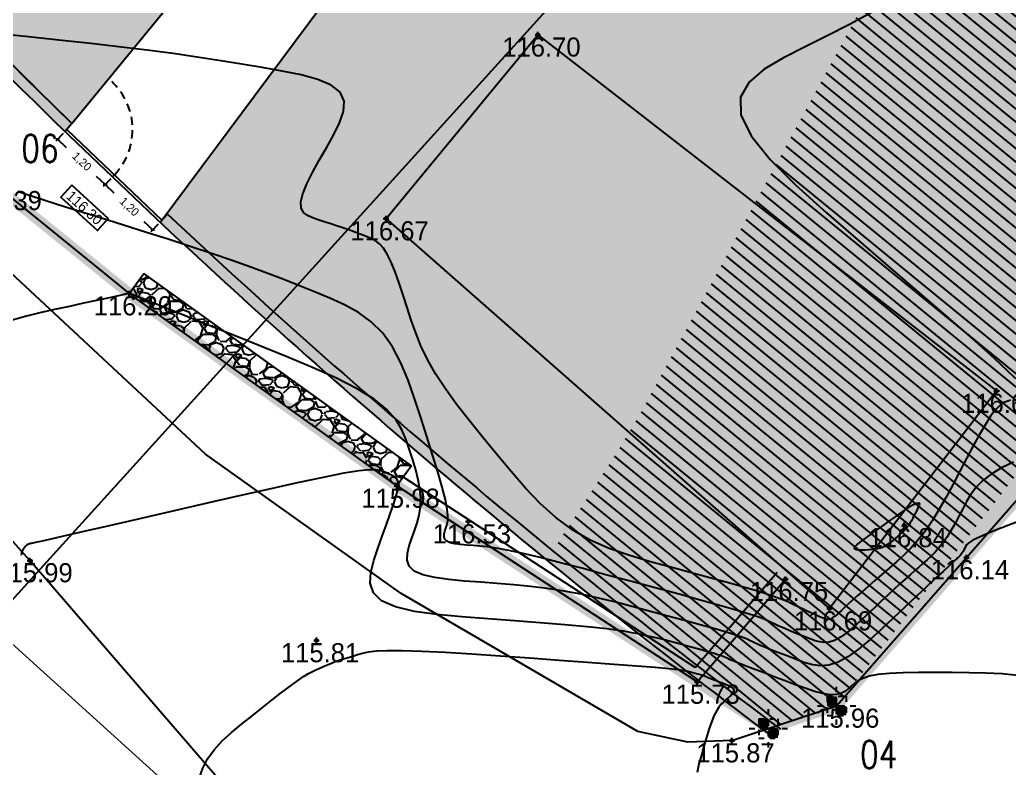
# Model space of a CAD drawing. Extents: x -196763 to -87592, y -65703 to -55832.
# Drawn here: x -87813.47 to -87795.39, y -65624.08 to -65610.39 of the extents above; entities that cross this region are included whole.
import ezdxf
from ezdxf.enums import TextEntityAlignment as Align

# ---------------------------------------------------------------- set-up
doc = ezdxf.new("R2010")
doc.units = 0
doc.header["$MEASUREMENT"] = 0
doc.header["$PDMODE"] = 34
doc.header["$PDSIZE"] = 0.05
doc.linetypes.add('ACAD_ISO04W100', pattern=[30, 24, -3, 0, -3])
doc.linetypes.add('DASHED', pattern=[70, 50, -20])
for name, color, linetype in [('0_coordinates', 1, 'Continuous'), ('0_PROP.aux', 6, 'Continuous'), ('0_PROP.aux.cotas', 30, 'Continuous'), ('0_PROP.corte', 10, 'Continuous'), ('0_PROP.trama', 251, 'Continuous'), ('0_PROP.vista4', 140, 'Continuous'), ('0_PROPfinal', 4, 'Continuous'), ('0_tramas piso0', 7, 'Continuous'), ('CV', 8, 'Continuous'), ('CVD', 6, 'Continuous'), ('LEVTP_BERMA', 6, 'Continuous'), ('LEVTP_EDIF', 3, 'Continuous'), ('LEVTP_MURO', 1, 'Continuous'), ('POINTS', 2, 'Continuous'), ('Z', 1, 'Continuous')]:
    doc.layers.add(name, color=color, linetype=linetype)
doc.layers.add('0_folha', color=7, linetype='Continuous', lineweight=9)
doc.layers.add('0_Limites_Terreno', color=30, linetype='DASHED', lineweight=35)
doc.styles.add('coordinates', font='romans', dxfattribs={"width": 0.8})
doc.styles.add('creativespace', font='GOTHIC.TTF')
doc.dimstyles.new('creativespace', dxfattribs={"dimtxt": 0.15, "dimasz": 0.05, "dimexe": 0.05, "dimexo": 0.05, "dimgap": 0.2, "dimtad": 0, "dimtoh": 1, "dimzin": 1, "dimtxsty": 'creativespace', "dimblk": 'OBLIQUE', "dimcen": 0, "dimclrd": 251, "dimclre": 256, "dimclrt": 30, "dimazin": 3, "dimtfac": 1, "dimtmove": 0, "dimatfit": 3, "dimldrblk": 'OBLIQUE', "dimfxl": 1, "dimlwd": -1, "dimlwe": -1, "dimarcsym": 0})

# ---------------------------------------------------------------- blocks, each defined once
blk = doc.blocks.new('_Oblique')
at = {"color": 0, "linetype": 'ByBlock', "lineweight": -2}
blk.add_line((-0.5, -0.5), (0.5, 0.5), dxfattribs=at)
blk = doc.blocks.new('*D86')
at = {"layer": '0_PROP.aux.cotas', "transparency": 16777216}
for p, q in [((-87812.6778923293, -65612.4644968251), (-87812.81436636759, -65612.607556801)), ((-87811.80931303212, -65613.29309003243), (-87811.9457870704, -65613.43615000832))]:
    blk.add_line(p, q, dxfattribs=at)
at = {"layer": '0_PROP.aux.cotas', "color": 251, "transparency": 16777216}
for p, q in [((-87812.77985359258, -65612.57137851519), (-87812.62363993867, -65612.72040068616)), ((-87811.9112742954, -65613.39997172252), (-87812.0674879493, -65613.25094955156))]:
    blk.add_line(p, q, dxfattribs=at)
at = {"layer": 'DEFPOINTS', "color": 0, "transparency": 16777216}
for p in [(-87812.6433795543, -65612.42831853931), (-87811.77480025713, -65613.25691174663), (-87811.9112742954, -65613.39997172252)]:
    blk.add_point(p, dxfattribs=at)
at = {"layer": '0_PROP.aux.cotas', "color": 251, "transparency": 16777216, "xscale": 0.05, "yscale": 0.05, "zscale": 0.05}
for p, rotation in [((-87812.77985359258, -65612.57137851519), 136.3496626950726), ((-87811.9112742954, -65613.39997172252), 316.3496626950726)]:
    blk.add_blockref('_Oblique', p, dxfattribs=dict(at, rotation=rotation))
at = {"layer": '0_PROP.aux.cotas', "color": 30, "transparency": 16777216, "insert": (-87812.34556394399, -65612.98567511886), "char_height": 0.15, "attachment_point": 5, "rotation": 316.34966269507265, "style": 'creativespace'}
blk.add_mtext('1,20', dxfattribs=at)
blk = doc.blocks.new('*D87')
at = {"layer": '0_PROP.aux.cotas', "transparency": 16777216}
for p, q in [((-87811.8093130321, -65613.29309003243), (-87811.94578707042, -65613.43615000835)), ((-87810.94103417335, -65614.12139663233), (-87811.07750821166, -65614.26445660825))]:
    blk.add_line(p, q, dxfattribs=at)
at = {"layer": '0_PROP.aux.cotas', "color": 251, "transparency": 16777216}
for p, q in [((-87811.91127429542, -65613.39997172255), (-87811.75521086073, -65613.54885058981)), ((-87811.04299543666, -65614.22827832245), (-87811.19905887135, -65614.0793994552))]:
    blk.add_line(p, q, dxfattribs=at)
at = {"layer": 'DEFPOINTS', "color": 0, "transparency": 16777216}
for p in [(-87811.77480025713, -65613.25691174663), (-87810.90652139837, -65614.08521834655), (-87811.04299543668, -65614.22827832247)]:
    blk.add_point(p, dxfattribs=at)
at = {"layer": '0_PROP.aux.cotas', "color": 251, "transparency": 16777216, "xscale": 0.05, "yscale": 0.05, "zscale": 0.05}
for p, rotation in [((-87811.91127429542, -65613.39997172255), 136.3496626966588), ((-87811.04299543666, -65614.22827832245), 316.3496626966588)]:
    blk.add_blockref('_Oblique', p, dxfattribs=dict(at, rotation=rotation))
at = {"layer": '0_PROP.aux.cotas', "color": 30, "transparency": 16777216, "insert": (-87811.47713486603, -65613.81412502252), "char_height": 0.15, "attachment_point": 5, "rotation": 316.3496626966588, "style": 'creativespace'}
blk.add_mtext('1,20', dxfattribs=at)
blk = doc.blocks.new('mk_02')
at = {"linetype": 'ACAD_ISO04W100', "ltscale": 0.001}
for points in [[(-0.25, 0.25), (0, 0.25), (0, 0), (-0.25, 0)], [(0.25, -0.25), (0, -0.25), (0, 0), (0.25, 0)]]:
    blk.add_hatch(color=9, dxfattribs=at).paths.add_polyline_path(points)
for p, q in [((0, -0.5), (0, 0.5)), ((-0.5, 0), (0.5, 0)), ((-0.25, 0.25), (0.25, 0.25)), ((-0.25, 0.25), (-0.25, -0.25)), ((0.25, 0.25), (0.25, -0.25)), ((-0.25, -0.25), (0.25, -0.25))]:
    blk.add_line(p, q, dxfattribs=at)

msp = doc.modelspace()

# ---------------------------------------------------------------- hatches: boundary and pattern name
at = {"layer": '0_PROP.trama'}
h = msp.add_hatch(dxfattribs=at)
h.set_pattern_fill('ANSI31', color=5, scale=1.5, angle=-42.14304215208207)
h.set_pattern_definition([(320.7139156958359, (-87632.68341267237, -65913.38772524208), (0.118723670199725, 0.1451238785807041), [])])
h.paths.add_polyline_path([(-87769.14541830216, -65585.0748832637), (-87775.46196216629, -65581.39547320941), (-87786.65323195851, -65594.55881939428), (-87786.95052029232, -65594.91913544339), (-87792.52552029233, -65601.97613544337), (-87794.35437048243, -65604.18877226202), (-87796.07937048242, -65606.625772262), (-87796.8308583682, -65607.84973203791), (-87802.14920448106, -65617.62716506742), (-87802.66891252605, -65618.47237226421), (-87803.7292147566, -65620.09577885158), (-87802.3213693038, -65621.23440735872), (-87799.6487732236, -65623.30285082945), (-87798.54000190506, -65622.934998276)])
h = msp.add_hatch(color=256, dxfattribs=at)
h.dxf.hatch_style = 1
edge = h.paths.add_edge_path()
edge.add_line((-87812.6433795543, -65612.42831853931), (-87812.51844189655, -65612.28171976692))
edge.add_arc((-87704.14765399089, -65501.4081540243), 155.0392700311026, 223.8976485634946, 225.6540299730254, ccw=False)
edge.add_line((-87815.86578429029, -65608.90808246234), (-87816.01011405612, -65609.04653432651))
edge.add_arc((-87722.83421558904, -65519.65205784616), 129.1244379671906, 223.8134518173412, 225.9310006975266)
edge = h.paths.add_edge_path()
edge.add_line((-87810.77080004157, -65613.94294737486), (-87810.90652139836, -65614.08521834655))
edge.add_arc((-87718.16673759412, -65515.24201291452), 135.5383589989754, 226.8247030543718, 233.0253626053064)
edge.add_line((-87799.6878340959, -65623.52385619991), (-87799.56751517074, -65623.36409589119))
edge.add_arc((-87717.45314874478, -65514.3448555183), 136.4842992619217, 226.8646259028792, 233.0125803918554, ccw=False)
h.paths.add_polyline_path([(-87820.69944182342, -65603.50202374249), (-87820.69069029778, -65603.50394451628), (-87824.7609922158, -65598.8912566276), (-87824.9109552192, -65599.02358613157), (-87820.20042311444, -65604.36181774843), (-87820.10508706793, -65604.17557893261)])
edge = h.paths.add_edge_path()
edge.add_line((-87819.024645367, -65603.0026795664), (-87818.8114989262, -65602.75357224893))
edge.add_line((-87818.8114989262, -65602.75357224893), (-87818.99399999989, -65602.78000000003))
edge.add_line((-87818.99399999989, -65602.78000000003), (-87819.3774974493, -65602.75423376515))
edge.add_line((-87819.3774974493, -65602.75423376517), (-87819.38079857561, -65602.76068251021))
edge.add_arc((-87820.17594142118, -65604.31399279949), 1.744999999905353, 48.717779373311885, 62.89199661738752, ccw=False)
at = {"layer": '0_tramas piso0', "transparency": 33554536}
h = msp.add_hatch(color=55, dxfattribs=at)
h.dxf.hatch_style = 1
h.paths.add_polyline_path([(-87781.7809999997, -65601.28999999983), (-87775.5119999997, -65593.67299999984), (-87769.82599999971, -65586.05499999985), (-87769.14541639673, -65585.07488498761), (-87800.25799999974, -65566.9319999999), (-87824.76427293461, -65598.89553566973), (-87820.06336234172, -65604.22286366516), (-87804.16696016902, -65587.33033000435), (-87795.44570266905, -65577.69216171658), (-87782.47044034101, -65589.43392842048), (-87789.85012772687, -65597.58905025314), (-87789.18288350634, -65598.19302472676), (-87790.52446474844, -65599.6755417099), (-87796.28570937291, -65594.46199083174), (-87810.77110312911, -65613.94266354441, 0.02651848822541035), (-87799.64873484462, -65623.30284045258), (-87798.53999999969, -65622.93499999985), (-87796.16799999971, -65620.21999999986), (-87792.15799999969, -65615.61899999986), (-87787.5719999997, -65608.83699999984)])
h.paths.add_polyline_path([(-87797.21333572443, -65593.6235198), (-87801.47850383651, -65589.76386234871), (-87817.73821874248, -65606.85784306857), (-87816.63203835012, -65608.1114269553, 0.002029062586950126), (-87815.86963336663, -65608.91180361237, 0.00801598864144035), (-87812.5210253551, -65612.27920385658)], flags=17)
at = {"layer": 'LEVTP_EDIF', "linetype": 'Continuous'}
h = msp.add_hatch(dxfattribs=at)
h.set_pattern_fill('GRAVEL', color=5, scale=0.5999999999999999, angle=1.858080044910986e-10)
h.set_pattern_definition([(228.0127875041858, (70.15198382313247, 54.19177823541395), (-4.799999999982525, -5.400000000015568), [0.08072159999999999, -7.991452828244219]), (184.9697407281858, (70.0979838231433, 54.13177823539445), (7.199999999998039, 0.6000000000233698), [0.1385208, -13.713554856738]), (132.5104470781858, (69.95998382315156, 54.11977823540656), (6.000000000021473, -6.599999999980461), [0.09767279999999998, -9.669619557659818]), (267.2736890061857, (69.72598382312572, 53.96977823541238), (0.5999999999611001, 12.00000000000195), [0.1261427999999999, -12.48813482497739]), (292.8336541781858, (69.71998382314632, 53.84377823539398), (-3.000000000023341, 7.199999999990288), [0.1236929999999999, -12.24562387685297]), (357.2736890061857, (69.767983823127, 53.72977823540714), (-12.00000000000196, 0.599999999961101), [0.1261427999999998, -12.48813482497739]), (37.6942404668858, (69.89398382313084, 53.72377823541319), (-7.799999999980542, -6.000000000025278), [0.1668174, -16.5149091293496]), (72.25532837508581, (70.02598382312863, 53.82577823539759), (4.199999999957209, 13.20000000001362), [0.1574927999999998, -15.59179289808803]), (121.4295656151858, (70.0739838231384, 53.97577823542088), (-4.800000000025307, 7.799999999984426), [0.12657, -12.5304438658374]), (175.2363583091858, (70.00798382314679, 54.0837782354065), (6.600000000001936, -0.5999999999786203), [0.1444992, -7.08045754727538]), (222.3974377981858, (69.863983823132, 54.09577823540894), (-7.199999999978575, -6.600000000023332), [0.1868688, -18.50002500287694]), (138.8140748341858, (70.31998382315214, 53.96377823541843), (-4.200000000011694, 3.59999999998638), [0.06378059999999994, -6.314306887640816]), (171.4692343901858, (70.27198382314236, 54.00577823539788), (7.800000000003889, -1.199999999974702), [0.1213422, -12.0129068496942]), (225.0000000001858, (70.15198382314702, 54.02377823542338), (1.945665850655587e-12, -0.5999999999999598), [0.08485259999999997, -0.7636755374238599]), (203.1985905141858, (70.10998382314574, 54.09577823540894), (2.999999999996102, 1.200000000009714), [0.04569479999999997, -4.523769063518336]), (291.8014094861858, (70.06798382312991, 54.07777823540528), (-0.6000000000056478, 1.799999999998116), [0.06462179999999998, -3.1664770842807]), (30.96375653228579, (70.0919838231348, 54.0177782354076), (1.79999999999614, 1.200000000005825), [0.1049574, -3.393613736907179]), (161.5650511771858, (70.18198382314586, 54.07177823541133), (1.200000000001952, -0.5999999999960945), [0.07589459999999995, -1.821471996101039]), (16.38954033418579, (69.71998382313177, 54.077778235398), (5.999999999994142, 1.800000000019484), [0.10632, -10.52570708800164]), (70.34617594208581, (69.82198382314527, 54.10777823538956), (-2.39999999997933, -6.60000000000982), [0.08919659999999996, -8.830444648391396]), (293.1985905141857, (70.18198382314586, 54.19177823540667), (-1.200000000009711, 2.999999999996104), [0.09138899999999997, -4.478074863518338]), (343.6104596661858, (70.21798382315319, 54.10777823540411), (-6.000000000005816, 1.799999999980568), [0.10632, -10.52570708800139]), (339.4439547801857, (69.71998382313177, 53.70577823540225), (-3.000000000003913, 1.199999999990286), [0.1025279999999999, -5.023874247190493]), (294.7751405691858, (69.81598382313678, 53.66977823539492), (-3.000000000021406, 6.599999999990271), [0.08590679999999994, -8.504785837965592]), (66.80140948658581, (70.18798382312525, 53.59177823539358), (1.19999999999026, 3.000000000003873), [0.09138899999999994, -4.478074863518336]), (17.35402463648581, (70.22398382314714, 53.67577823541069), (-7.799999999992203, -2.400000000025272), [0.1005786, -9.957254168544]), (69.44395478058581, (69.89398382314539, 53.59177823540813), (-1.199999999990276, -3.000000000003864), [0.05126399999999997, -5.075138247190496]), (101.3099324741858, (70.15198382314702, 53.5917782354154), (-0.6000000000077612, 2.399999999998061), [0.03059399999999999, -3.028817708155679]), (165.9637565321858, (70.14598382313852, 53.62177823541424), (1.800000000001921, -0.5999999999941634), [0.123693, -2.35017037537062]), (186.0090059571858, (70.02598382312863, 53.65177823539852), (5.999999999998082, 0.6000000000194472), [0.11463, -11.34835390472568]), (303.6900675261858, (70.0919838231348, 53.96377823541116), (-0.6000000000038836, 1.199999999998046), [0.0865331999999999, -2.076797565278397]), (353.1572265871857, (70.13998382313002, 53.89177823540376), (10.2000000000039, -1.199999999966955), [0.1510763999999999, -14.95653757441698]), (60.9453959010858, (70.28998382313875, 53.87377823541465), (-2.399999999986365, -4.200000000007768), [0.06177359999999999, -6.1156044845922]), (90, (70.31998382313759, 53.92777823539654), (-0.6000000000019455, 0.5999999999980542), [0.03599999999999998, -0.5639999999999997]), (120.2564371641858, (70.01398382312618, 53.66977823540947), (2.400000000013625, -4.199999999992222), [0.08335439999999995, -8.252111993669875]), (48.0127875043858, (69.97198382313945, 53.74177823538776), (4.799999999982488, 5.400000000015551), [0.1614432, -7.910731228244217]), (1.858048239364172e-10, (70.07998382313235, 53.86177823539765), (0.5999999999980543, 0.6000000000019458), [0.1559999999999999, -0.4439999999999999]), (325.3048464691859, (70.23598382314958, 53.86177823540493), (6.000000000013702, -4.199999999980436), [0.09486839999999995, -9.391964580505192]), (254.0546040991858, (70.31398382314364, 53.80777823540848), (-0.5999999999922396, -2.400000000001948), [0.08736119999999999, -4.280704733568299]), (207.6459753641858, (70.28998382313875, 53.72377823541319), (-11.39999999998051, -6.000000000036997), [0.142239, -14.08168450935564]), (175.4260787401858, (70.16398382314947, 53.6577782354143), (-7.800000000001917, 0.5999999999747057), [0.1504794, -14.89744404478134])])
h.paths.add_polyline_path([(-87811.20720843138, -65615.02670478853), (-87811.46999999983, -65615.39200000002), (-87806.57699999984, -65618.91199999998), (-87806.31420843137, -65618.54670478849)])

# ---------------------------------------------------------------- linework, layer by layer
at = {"layer": '0_folha'}
msp.add_line((-87766.48383271882, -65664.44762647664), (-87843.7766114021, -65594.50269956491), dxfattribs=at)
at = {"layer": '0_Limites_Terreno', "ltscale": 0.02, "const_width": 0.2, "flags": 128}
msp.add_lwpolyline([(-87781.7809999999, -65601.29000000004), (-87775.5119999999, -65593.67300000004), (-87769.8259999999, -65586.05500000004), (-87769.14541639692, -65585.07488498781), (-87800.25799999994, -65566.9320000001), (-87824.8849999999, -65599.05300000004), (-87825.77499999989, -65600.16800000005), (-87821.2819999999, -65605.13100000004), (-87819.3099999999, -65607.76400000004), (-87816.3229999999, -65611.17700000004), (-87813.8489999999, -65613.46800000004), (-87811.4699999999, -65615.39200000005), (-87806.5769999999, -65618.91200000004), (-87801.0909999999, -65622.49700000005), (-87799.78743427807, -65623.34885619997), (-87798.53999999989, -65622.93500000004), (-87796.1679999999, -65620.22000000004), (-87792.1579999999, -65615.61900000005), (-87787.5719999999, -65608.83700000004)], close=True, dxfattribs=at)
at = {"layer": '0_PROP.aux', "linetype": 'DASHED', "ltscale": 0.003}
msp.add_arc((-87812.60994986366, -65612.39327560517), 1.200415219255521, 316.349662705738, 50.63836614153852, dxfattribs=at)
at = {"layer": '0_PROP.aux.cotas'}
msp.add_lwpolyline([(-87812.52293719689, -65613.41251008515), (-87812.72030530318, -65613.63061209812), (-87812.05235931589, -65614.2417269077), (-87811.85499120959, -65614.0236248947)], close=True, dxfattribs=at)
at = {"layer": '0_PROP.corte', "linetype": 'Continuous'}
for points in [[(-87812.82899481233, -65612.25124830232), (-87810.72060570192, -65614.26257519086)], [(-87812.5184418961, -65612.28171976638), (-87812.6433795543, -65612.4283185393)], [(-87812.60994986366, -65612.39327560517), (-87810.87309170746, -65614.05017541209)], [(-87811.74137056622, -65613.22186881216), (-87811.77480025712, -65613.2569117466)], [(-87810.77080004157, -65613.94294737486), (-87810.90652139836, -65614.08521834653)]]:
    msp.add_lwpolyline(points, dxfattribs=at)
for centre, radius, start, end in [((-87717.63715003777, -65514.57638510625), 136.1939498133252, 223.3742244969445, 225.8401109706687), ((-87717.63715000093, -65514.57638507024), 136.3886587147308, 223.3742244973074, 225.7376006886203), ((-87709.18071360659, -65506.16693625262), 148.1183086874013, 223.9211266378817, 225.7596195425816), ((-87717.02998137688, -65513.84164037816), 137.1408500278946, 226.8791828750208, 232.9978499387523), ((-87717.63715000093, -65514.57638507024), 136.3886587147308, 226.9617247027702, 233.0158101269753)]:
    msp.add_arc(centre, radius, start, end, dxfattribs=at)
at = {"layer": '0_PROP.vista4', "linetype": 'Continuous'}
for points in [[(-87812.51844189655, -65612.28171976692), (-87797.21333572463, -65593.6235198002)], [(-87810.87309170746, -65614.05017541209), (-87796.2861464056, -65594.46257768659)]]:
    msp.add_lwpolyline(points, dxfattribs=at)
at = {"layer": '0_PROPfinal', "linetype": 'Continuous'}
msp.add_lwpolyline([(-87776.9732309174, -65575.37256117299), (-87791.96023813645, -65591.93398289832), (-87789.40425461778, -65594.24698138854), (-87814.27368643797, -65621.72899580434)], dxfattribs=at)
at = {"layer": 'CV', "linetype": 'Continuous'}
for points in [[(-87797.87699999985, -65610.23999999996, 0), (-87798.30399999986, -65610.47099999996, 0), (-87798.71399999986, -65610.68099999998, 0), (-87799.11699999985, -65610.87999999998, 0), (-87799.11699999985, -65610.87999999998, 0), (-87799.51199999984, -65611.07899999997, 0), (-87799.86599999983, -65611.28999999998, 0), (-87800.14099999986, -65611.52699999997, 0), (-87800.29699999985, -65611.80099999998, 0), (-87800.29199999984, -65612.12599999996, 0), (-87800.29199999984, -65612.12599999996, 0), (-87800.10199999984, -65612.50899999999, 0), (-87799.75299999985, -65612.94299999997, 0), (-87799.28299999985, -65613.41399999999, 0), (-87798.73399999984, -65613.90999999997, 0), (-87798.14499999984, -65614.419, 0), (-87798.14499999984, -65614.419, 0), (-87797.55399999984, -65614.92699999997, 0), (-87796.98599999983, -65615.41599999997, 0), (-87796.46599999984, -65615.86599999995, 0), (-87796.01699999982, -65616.25799999997, 0), (-87795.66299999983, -65616.57399999996, 0), (-87795.66299999983, -65616.57399999996, 0), (-87795.42099999983, -65616.79899999997, 0), (-87795.27299999983, -65616.94799999997, 0)], [(-87795.36299999984, -65617.34599999996, 0), (-87795.41299999983, -65617.36399999997, 0), (-87795.41299999983, -65617.36399999997, 0), (-87795.46399999983, -65617.38299999997, 0), (-87795.51799999984, -65617.41199999995, 0), (-87795.57799999983, -65617.45699999997, 0), (-87795.64699999982, -65617.52999999997, 0), (-87795.72699999984, -65617.63699999996, 0), (-87795.72699999984, -65617.63699999996, 0), (-87795.82199999981, -65617.78599999996, 0), (-87795.92799999984, -65617.96999999997, 0), (-87796.04299999983, -65618.17999999996, 0), (-87796.16399999983, -65618.40799999997, 0), (-87796.28799999983, -65618.64499999996, 0), (-87796.28799999983, -65618.64499999996, 0), (-87796.41299999983, -65618.88299999997, 0), (-87796.53799999983, -65619.11599999995, 0), (-87796.66299999983, -65619.33899999998, 0), (-87796.7899999998, -65619.54699999999, 0), (-87796.91799999983, -65619.73499999996, 0), (-87796.91799999983, -65619.73499999996, 0), (-87797.04799999984, -65619.90099999995, 0), (-87797.17999999982, -65620.04699999999, 0), (-87797.31199999982, -65620.17899999997, 0), (-87797.44499999983, -65620.29999999999, 0), (-87797.57899999982, -65620.41699999996, 0), (-87797.57899999982, -65620.41699999996, 0), (-87797.71199999982, -65620.53199999998, 0), (-87797.84099999983, -65620.64499999996, 0), (-87797.96299999981, -65620.75099999996, 0), (-87798.07399999982, -65620.84799999997, 0), (-87798.16899999983, -65620.93199999997, 0), (-87798.16899999983, -65620.93199999997, 0), (-87798.24799999982, -65621.00199999998, 0), (-87798.3119999998, -65621.05999999997, 0), (-87798.36399999983, -65621.10799999998, 0), (-87798.40899999981, -65621.14999999997, 0), (-87798.45099999981, -65621.18899999995, 0), (-87798.45099999981, -65621.18899999995, 0), (-87798.4909999998, -65621.22699999998, 0), (-87798.53099999981, -65621.26299999995, 0), (-87798.56999999982, -65621.29599999997, 0), (-87798.60699999981, -65621.32199999999, 0), (-87798.64099999983, -65621.34099999999, 0), (-87798.64099999983, -65621.34099999999, 0), (-87798.67299999982, -65621.35099999997, 0), (-87798.7019999998, -65621.35299999997, 0), (-87798.72899999982, -65621.34999999998, 0), (-87798.75499999983, -65621.34199999998, 0), (-87798.77999999982, -65621.33299999998, 0), (-87798.77999999982, -65621.33299999998, 0), (-87798.80599999981, -65621.32299999997, 0), (-87798.83399999981, -65621.31299999997, 0), (-87798.86599999982, -65621.29899999997, 0), (-87798.90499999982, -65621.28299999997, 0), (-87798.95299999982, -65621.26099999997, 0), (-87798.95299999982, -65621.26099999997, 0), (-87799.01099999982, -65621.23399999997, 0), (-87799.07799999983, -65621.20199999999, 0), (-87799.1519999998, -65621.16699999999, 0), (-87799.2299999998, -65621.12999999998, 0), (-87799.31099999983, -65621.09099999999, 0), (-87799.31099999983, -65621.09099999999, 0), (-87799.39399999983, -65621.05199999997, 0), (-87799.48799999984, -65621.00999999998, 0), (-87799.60699999981, -65620.96299999999, 0), (-87799.7599999998, -65620.90899999999, 0), (-87799.9609999998, -65620.84499999997, 0), (-87799.9609999998, -65620.84499999997, 0), (-87800.2169999998, -65620.76999999999, 0), (-87800.51899999983, -65620.68399999998, 0), (-87800.85799999983, -65620.59199999998, 0), (-87801.21899999981, -65620.49399999998, 0), (-87801.59299999982, -65620.394, 0), (-87801.59299999982, -65620.394, 0), (-87801.96799999985, -65620.29199999999, 0), (-87802.33699999982, -65620.182, 0), (-87802.69799999983, -65620.055, 0), (-87803.04399999983, -65619.90199999997, 0), (-87803.36999999982, -65619.717, 0), (-87803.36999999982, -65619.717, 0), (-87803.67399999982, -65619.492, 0), (-87803.95899999983, -65619.234, 0), (-87804.22999999982, -65618.951, 0), (-87804.4909999998, -65618.65099999998, 0), (-87804.74699999983, -65618.343, 0), (-87804.74699999983, -65618.343, 0), (-87805.00099999981, -65618.03399999999, 0), (-87805.24799999983, -65617.728, 0), (-87805.48099999983, -65617.42799999999, 0), (-87805.69099999982, -65617.139, 0), (-87805.87199999983, -65616.86200000002, 0), (-87805.87199999983, -65616.86200000002, 0), (-87806.01999999984, -65616.6, 0), (-87806.13799999983, -65616.351, 0), (-87806.23399999984, -65616.111, 0), (-87806.31599999982, -65615.87899999999, 0), (-87806.39099999983, -65615.649, 0), (-87806.39099999983, -65615.649, 0), (-87806.46399999985, -65615.421, 0), (-87806.53699999984, -65615.201, 0), (-87806.60999999984, -65614.99799999999, 0), (-87806.68299999984, -65614.818, 0), (-87806.75499999983, -65614.671, 0), (-87806.75499999983, -65614.671, 0), (-87806.82599999984, -65614.56100000002, 0), (-87806.89799999984, -65614.48300000001, 0), (-87806.96799999985, -65614.429, 0), (-87807.03899999984, -65614.391, 0), (-87807.10899999985, -65614.362, 0), (-87807.10899999985, -65614.362, 0), (-87807.17999999983, -65614.33300000001, 0), (-87807.25199999983, -65614.305, 0), (-87807.32699999983, -65614.27600000001, 0), (-87807.40699999983, -65614.24600000001, 0), (-87807.49199999984, -65614.21599999999, 0), (-87807.49199999984, -65614.21599999999, 0), (-87807.58499999985, -65614.18400000001, 0), (-87807.68299999984, -65614.152, 0), (-87807.78599999985, -65614.119, 0), (-87807.89199999983, -65614.08500000002, 0), (-87807.99899999984, -65614.051, 0), (-87807.99899999984, -65614.051, 0), (-87808.10499999984, -65614.016, 0), (-87808.20099999984, -65613.973, 0), (-87808.27799999985, -65613.91500000001, 0), (-87808.32599999984, -65613.83200000002, 0), (-87808.33599999984, -65613.718, 0), (-87808.33599999984, -65613.718, 0), (-87808.29999999984, -65613.56700000001, 0), (-87808.22499999986, -65613.38500000001, 0), (-87808.12199999983, -65613.17800000001, 0), (-87807.99899999987, -65612.956, 0), (-87807.86699999984, -65612.726, 0), (-87807.86699999984, -65612.726, 0), (-87807.73599999983, -65612.49600000001, 0), (-87807.62499999985, -65612.27300000002, 0), (-87807.55499999985, -65612.063, 0), (-87807.54499999984, -65611.87400000001, 0), (-87807.61599999985, -65611.71100000001, 0), (-87807.61599999985, -65611.71100000001, 0), (-87807.77999999985, -65611.58000000002, 0), (-87808.02499999983, -65611.476, 0), (-87808.33099999985, -65611.39300000001, 0), (-87808.67699999985, -65611.323, 0), (-87809.04199999984, -65611.25900000002, 0), (-87809.04199999984, -65611.25900000002, 0), (-87809.41299999985, -65611.19700000001, 0), (-87809.79399999985, -65611.13500000001, 0), (-87810.19499999986, -65611.073, 0), (-87810.62599999984, -65611.01000000001, 0), (-87811.09699999985, -65610.94700000001, 0), (-87811.09699999985, -65610.94700000001, 0), (-87811.61499999985, -65610.88400000002, 0), (-87812.17199999985, -65610.82000000004, 0), (-87812.75999999983, -65610.75700000001, 0), (-87813.36799999984, -65610.69300000003, 0), (-87813.98499999984, -65610.62900000002, 0)], [(-87795.30799999983, -65618.47799999997, 0), (-87795.52899999983, -65618.58299999996, 0), (-87795.71799999983, -65618.69499999998, 0), (-87795.71799999983, -65618.69499999998, 0), (-87795.86999999982, -65618.81299999997, 0), (-87795.98899999983, -65618.93799999997, 0), (-87796.08499999983, -65619.06699999995, 0), (-87796.16399999984, -65619.19999999995, 0), (-87796.23599999982, -65619.33399999997, 0), (-87796.23599999982, -65619.33399999997, 0), (-87796.30599999984, -65619.46699999998, 0), (-87796.37599999981, -65619.59799999997, 0), (-87796.44699999981, -65619.72399999996, 0), (-87796.51799999984, -65619.84099999996, 0), (-87796.58999999982, -65619.94699999999, 0), (-87796.58999999982, -65619.94699999999, 0), (-87796.66399999984, -65620.03999999995, 0), (-87796.73699999982, -65620.12299999996, 0), (-87796.81199999982, -65620.19699999996, 0), (-87796.88699999981, -65620.26499999998, 0), (-87796.96199999982, -65620.33099999995, 0), (-87796.96199999982, -65620.33099999995, 0), (-87797.03799999981, -65620.39699999997, 0), (-87797.11499999982, -65620.46399999998, 0), (-87797.19699999981, -65620.53699999998, 0), (-87797.28499999981, -65620.61599999995, 0), (-87797.38199999982, -65620.70299999998, 0), (-87797.38199999982, -65620.70299999998, 0), (-87797.48899999983, -65620.80199999997, 0), (-87797.60399999983, -65620.90899999996, 0), (-87797.72499999983, -65621.02299999999, 0), (-87797.85099999982, -65621.14099999997, 0), (-87797.97799999983, -65621.26099999997, 0), (-87797.97799999983, -65621.26099999997, 0), (-87798.10599999981, -65621.38099999996, 0), (-87798.23199999981, -65621.49499999997, 0), (-87798.35399999982, -65621.59699999998, 0), (-87798.46999999981, -65621.67999999996, 0), (-87798.57799999983, -65621.73999999999, 0), (-87798.57799999983, -65621.73999999999, 0), (-87798.6769999998, -65621.77099999998, 0), (-87798.76799999982, -65621.77799999996, 0), (-87798.85399999982, -65621.76699999999, 0), (-87798.93499999981, -65621.74399999998, 0), (-87799.01399999982, -65621.71499999997, 0), (-87799.01399999982, -65621.71499999997, 0), (-87799.09399999981, -65621.68499999997, 0), (-87799.17199999982, -65621.65499999997, 0), (-87799.24899999984, -65621.62499999997, 0), (-87799.32399999982, -65621.59499999997, 0), (-87799.3959999998, -65621.56499999997, 0), (-87799.3959999998, -65621.56499999997, 0), (-87799.46499999981, -65621.53499999997, 0), (-87799.5319999998, -65621.50499999998, 0), (-87799.59599999982, -65621.47499999998, 0), (-87799.65899999981, -65621.445, 0), (-87799.7219999998, -65621.41499999998, 0), (-87799.7219999998, -65621.41499999998, 0), (-87799.78599999982, -65621.38499999998, 0), (-87799.86699999982, -65621.35099999997, 0), (-87799.97899999982, -65621.30899999998, 0), (-87800.13799999983, -65621.25699999998, 0), (-87800.35999999981, -65621.18899999998, 0), (-87800.35999999981, -65621.18899999998, 0), (-87800.65499999982, -65621.10499999998, 0), (-87801.01299999983, -65621.006, 0), (-87801.41899999983, -65620.89499999999, 0), (-87801.8549999998, -65620.77799999996, 0), (-87802.30799999983, -65620.657, 0), (-87802.30799999983, -65620.657, 0), (-87802.7599999998, -65620.536, 0), (-87803.19999999982, -65620.419, 0), (-87803.61199999982, -65620.31099999999, 0), (-87803.98499999983, -65620.218, 0), (-87804.30299999984, -65620.14199999999, 0), (-87804.30299999984, -65620.14199999999, 0), (-87804.55999999982, -65620.087, 0), (-87804.76199999981, -65620.05099999998, 0), (-87804.92499999981, -65620.02799999999, 0), (-87805.05999999982, -65620.014, 0), (-87805.18299999983, -65620.005, 0), (-87805.18299999983, -65620.005, 0), (-87805.30199999982, -65619.99600000001, 0), (-87805.4149999998, -65619.98499999999, 0), (-87805.51699999982, -65619.97099999999, 0), (-87805.60299999983, -65619.951, 0), (-87805.66599999982, -65619.92299999998, 0), (-87805.66599999982, -65619.92299999998, 0), (-87805.70299999982, -65619.88699999999, 0), (-87805.7169999998, -65619.843, 0), (-87805.71499999982, -65619.794, 0), (-87805.70199999982, -65619.73999999999, 0), (-87805.68299999983, -65619.685, 0), (-87805.68299999983, -65619.685, 0), (-87805.66399999983, -65619.628, 0), (-87805.64999999982, -65619.55900000001, 0), (-87805.64699999982, -65619.46599999999, 0), (-87805.65899999983, -65619.33799999999, 0), (-87805.69299999982, -65619.16399999999, 0), (-87805.69299999982, -65619.16399999999, 0), (-87805.75099999981, -65618.93400000001, 0), (-87805.82999999983, -65618.657, 0), (-87805.92499999984, -65618.34599999999, 0), (-87806.02999999982, -65618.00999999998, 0), (-87806.14099999983, -65617.663, 0), (-87806.14099999983, -65617.663, 0), (-87806.25399999984, -65617.31599999999, 0), (-87806.37299999985, -65616.978, 0), (-87806.50599999982, -65616.65899999999, 0), (-87806.65799999985, -65616.369, 0), (-87806.83699999982, -65616.117, 0), (-87806.83699999982, -65616.117, 0), (-87807.04599999983, -65615.90900000001, 0), (-87807.28199999983, -65615.739, 0), (-87807.53799999983, -65615.59700000001, 0), (-87807.80699999983, -65615.475, 0), (-87808.08199999983, -65615.36200000002, 0), (-87808.08199999983, -65615.36200000002, 0), (-87808.35999999984, -65615.25099999999, 0), (-87808.64299999984, -65615.13900000002, 0), (-87808.93799999985, -65615.025, 0), (-87809.25099999983, -65614.908, 0), (-87809.58699999982, -65614.788, 0), (-87809.58699999982, -65614.788, 0), (-87809.94999999984, -65614.66400000002, 0), (-87810.33699999982, -65614.53700000001, 0), (-87810.74099999983, -65614.40700000004, 0), (-87811.15699999983, -65614.27500000002, 0), (-87811.57799999985, -65614.14300000001, 0), (-87811.57799999985, -65614.14300000001, 0), (-87811.99799999985, -65614.011, 0), (-87812.40099999984, -65613.88500000001, 0), (-87812.76899999983, -65613.76800000001, 0), (-87813.08699999984, -65613.66600000003, 0), (-87813.33599999984, -65613.58500000002, 0), (-87813.33599999984, -65613.58500000002, 0), (-87813.50599999983, -65613.52700000003, 0)], [(-87795.03899999983, -65619.49899999998, 0), (-87795.41199999982, -65619.63699999996, 0), (-87795.70899999983, -65619.75199999998, 0), (-87795.70899999983, -65619.75199999998, 0), (-87795.91799999983, -65619.84099999999, 0), (-87796.05099999983, -65619.90599999996, 0), (-87796.12599999981, -65619.95399999997, 0), (-87796.16399999983, -65619.99099999998, 0), (-87796.18299999983, -65620.02199999997, 0), (-87796.18299999983, -65620.02199999997, 0), (-87796.19899999983, -65620.05199999997, 0), (-87796.21399999983, -65620.08099999995, 0), (-87796.22999999982, -65620.10899999997, 0), (-87796.24599999981, -65620.13499999995, 0), (-87796.26199999981, -65620.15899999996, 0), (-87796.26199999981, -65620.15899999996, 0), (-87796.27899999983, -65620.17999999996, 0), (-87796.29499999981, -65620.19799999997, 0), (-87796.3119999998, -65620.21499999997, 0), (-87796.32899999981, -65620.22999999995, 0), (-87796.34499999983, -65620.24499999997, 0), (-87796.34499999983, -65620.24499999997, 0), (-87796.36399999983, -65620.26099999997, 0), (-87796.38999999982, -65620.28399999996, 0), (-87796.4319999998, -65620.32199999996, 0), (-87796.4969999998, -65620.38399999996, 0), (-87796.59499999983, -65620.47499999998, 0), (-87796.59499999983, -65620.47499999998, 0), (-87796.7299999998, -65620.60099999997, 0), (-87796.8959999998, -65620.75799999997, 0), (-87797.08599999982, -65620.93699999998, 0), (-87797.29199999981, -65621.13199999995, 0), (-87797.5059999998, -65621.33399999997, 0), (-87797.5059999998, -65621.33399999997, 0), (-87797.72099999982, -65621.53499999997, 0), (-87797.93299999982, -65621.72599999997, 0), (-87798.13799999982, -65621.89699999997, 0), (-87798.33299999982, -65622.03799999997, 0), (-87798.51499999981, -65622.13799999998, 0), (-87798.51499999981, -65622.13799999998, 0), (-87798.68099999981, -65622.19099999996, 0), (-87798.83499999982, -65622.20299999998, 0), (-87798.97799999983, -65622.18399999998, 0), (-87799.11499999982, -65622.14599999998, 0), (-87799.24899999984, -65622.09699999998, 0), (-87799.24899999984, -65622.09699999998, 0), (-87799.38099999982, -65622.04699999999, 0), (-87799.5099999998, -65621.99799999996, 0), (-87799.63199999981, -65621.95099999997, 0), (-87799.74299999983, -65621.90799999997, 0), (-87799.83999999981, -65621.86899999998, 0), (-87799.83999999981, -65621.86899999998, 0), (-87799.91999999981, -65621.83599999998, 0), (-87799.98499999981, -65621.80799999999, 0), (-87800.0399999998, -65621.78299999997, 0), (-87800.08799999983, -65621.76099999997, 0), (-87800.13199999981, -65621.73999999999, 0), (-87800.13199999981, -65621.73999999999, 0), (-87800.17799999983, -65621.71799999996, 0), (-87800.23399999982, -65621.69399999999, 0), (-87800.3119999998, -65621.66499999998, 0), (-87800.42399999982, -65621.62899999999, 0), (-87800.57899999982, -65621.58099999998, 0), (-87800.57899999982, -65621.58099999998, 0), (-87800.78599999982, -65621.52199999997, 0), (-87801.03699999981, -65621.45299999998, 0), (-87801.31999999983, -65621.37599999996, 0), (-87801.62599999981, -65621.293, 0), (-87801.94299999982, -65621.20799999998, 0), (-87801.94299999982, -65621.20799999998, 0), (-87802.26099999982, -65621.12399999998, 0), (-87802.57899999981, -65621.04099999997, 0), (-87802.8959999998, -65620.96399999998, 0), (-87803.20999999982, -65620.89499999999, 0), (-87803.52199999982, -65620.83499999999, 0), (-87803.52199999982, -65620.83499999999, 0), (-87803.8309999998, -65620.788, 0), (-87804.13699999981, -65620.75099999999, 0), (-87804.44099999982, -65620.72099999999, 0), (-87804.74299999981, -65620.69699999999, 0), (-87805.04599999983, -65620.67499999999, 0), (-87805.04599999983, -65620.67499999999, 0), (-87805.34499999983, -65620.65299999999, 0), (-87805.63099999982, -65620.62599999999, 0), (-87805.88799999982, -65620.59, 0), (-87806.10299999983, -65620.53900000002, 0), (-87806.2619999998, -65620.47, 0), (-87806.2619999998, -65620.47, 0), (-87806.3549999998, -65620.378, 0), (-87806.39199999982, -65620.26800000001, 0), (-87806.38599999982, -65620.144, 0), (-87806.35199999982, -65620.00999999998, 0), (-87806.30399999983, -65619.87100000001, 0), (-87806.30399999983, -65619.87100000001, 0), (-87806.25499999983, -65619.731, 0), (-87806.20899999983, -65619.59, 0), (-87806.17299999984, -65619.445, 0), (-87806.14999999982, -65619.294, 0), (-87806.14399999983, -65619.13699999999, 0), (-87806.14399999983, -65619.13699999999, 0), (-87806.15799999984, -65618.97099999999, 0), (-87806.18999999983, -65618.79799999998, 0), (-87806.23499999984, -65618.619, 0), (-87806.28899999984, -65618.437, 0), (-87806.34699999983, -65618.25400000002, 0), (-87806.34699999983, -65618.25400000002, 0), (-87806.40899999983, -65618.07, 0), (-87806.48799999984, -65617.88500000001, 0), (-87806.59999999983, -65617.70000000001, 0), (-87806.76399999985, -65617.513, 0), (-87806.99499999982, -65617.32500000001, 0), (-87806.99499999982, -65617.32500000001, 0), (-87807.30499999983, -65617.13500000001, 0), (-87807.68299999984, -65616.94400000002, 0), (-87808.11199999983, -65616.75099999999, 0), (-87808.57499999982, -65616.557, 0), (-87809.05499999983, -65616.36300000001, 0), (-87809.05499999983, -65616.36300000001, 0), (-87809.53499999983, -65616.17000000001, 0), (-87809.99499999982, -65615.98500000002, 0), (-87810.41699999981, -65615.815, 0), (-87810.77999999984, -65615.66900000002, 0), (-87811.06699999984, -65615.55300000001, 0), (-87811.06699999984, -65615.55300000001, 0), (-87811.26299999985, -65615.47400000002, 0), (-87811.38299999984, -65615.426, 0), (-87811.44399999984, -65615.40200000003, 0), (-87811.46699999983, -65615.39300000001, 0), (-87811.46999999983, -65615.39100000003, 0), (-87811.46999999983, -65615.39100000003, 0), (-87811.46999999983, -65615.39100000003, 0), (-87811.47099999982, -65615.39100000003, 0), (-87811.47099999982, -65615.39100000003, 0), (-87811.47099999982, -65615.39100000003, 0), (-87811.47099999982, -65615.39100000003, 0), (-87811.47099999982, -65615.39100000003, 0), (-87811.47199999983, -65615.391, 0), (-87811.47199999983, -65615.391, 0), (-87811.47199999983, -65615.391, 0), (-87811.47199999983, -65615.391, 0), (-87811.47199999983, -65615.391, 0), (-87811.47199999983, -65615.391, 0), (-87811.47499999985, -65615.391, 0), (-87811.48699999983, -65615.39400000003, 0), (-87811.52199999984, -65615.40100000001, 0), (-87811.58999999984, -65615.41600000003, 0), (-87811.69999999984, -65615.44, 0), (-87811.69999999984, -65615.44, 0), (-87811.86199999982, -65615.47500000003, 0), (-87812.06699999984, -65615.519, 0), (-87812.30499999983, -65615.57100000003, 0), (-87812.56499999983, -65615.62800000003, 0), (-87812.83499999985, -65615.68600000002, 0), (-87812.83499999985, -65615.68600000002, 0), (-87813.10599999984, -65615.74600000001, 0), (-87813.37199999983, -65615.81100000002, 0), (-87813.62699999982, -65615.88500000001, 0)], [(-87797.08499999982, -65619.38199999995, 0), (-87797.09799999982, -65619.40599999999, 0), (-87797.10699999981, -65619.42299999995, 0), (-87797.11699999982, -65619.44399999999, 0), (-87797.12799999984, -65619.46499999997, 0), (-87797.13899999982, -65619.48499999996, 0), (-87797.14799999983, -65619.50199999998, 0), (-87797.14799999983, -65619.50199999998, 0), (-87797.15399999983, -65619.514, 0), (-87797.15799999982, -65619.52299999996, 0), (-87797.16199999981, -65619.52999999997, 0), (-87797.16699999981, -65619.53799999997, 0), (-87797.17299999984, -65619.54999999996, 0), (-87797.17299999984, -65619.54999999996, 0), (-87797.1819999998, -65619.56699999998, 0), (-87797.19499999983, -65619.58999999997, 0), (-87797.21199999982, -65619.61599999998, 0), (-87797.23399999982, -65619.64699999997, 0), (-87797.26199999981, -65619.67999999996, 0), (-87797.26199999981, -65619.67999999996, 0), (-87797.29599999983, -65619.71599999996, 0), (-87797.33399999983, -65619.75299999997, 0), (-87797.37699999982, -65619.79199999996, 0), (-87797.42199999982, -65619.83199999997, 0), (-87797.46799999983, -65619.87199999997, 0), (-87797.46799999983, -65619.87199999997, 0), (-87797.51499999982, -65619.91199999995, 0), (-87797.56199999982, -65619.95099999997, 0), (-87797.60999999981, -65619.98599999995, 0), (-87797.66099999982, -65620.01699999996, 0), (-87797.71399999983, -65620.04199999999, 0), (-87797.71399999983, -65620.04199999999, 0), (-87797.76999999981, -65620.05999999997, 0), (-87797.82799999983, -65620.07099999997, 0), (-87797.88899999982, -65620.07799999995, 0), (-87797.94999999982, -65620.08199999997, 0), (-87798.01199999981, -65620.08499999996, 0), (-87798.01199999981, -65620.08499999996, 0), (-87798.07399999983, -65620.08699999997, 0), (-87798.12999999983, -65620.08599999995, 0), (-87798.1759999998, -65620.08199999997, 0), (-87798.2059999998, -65620.07099999997, 0), (-87798.21399999983, -65620.05199999997, 0), (-87798.21399999983, -65620.05199999997, 0), (-87798.19899999983, -65620.02299999999, 0), (-87798.16199999984, -65619.98599999998, 0), (-87798.10899999982, -65619.94299999997, 0), (-87798.04499999982, -65619.89499999996, 0), (-87797.97699999982, -65619.84499999997, 0), (-87797.97699999982, -65619.84499999997, 0), (-87797.90699999982, -65619.79499999998, 0), (-87797.83399999983, -65619.74299999999, 0), (-87797.75599999982, -65619.68599999996, 0), (-87797.66899999983, -65619.62399999998, 0), (-87797.57199999981, -65619.55299999999, 0), (-87797.57199999981, -65619.55299999999, 0), (-87797.46199999982, -65619.47499999998, 0), (-87797.34799999982, -65619.39399999997, 0), (-87797.23899999983, -65619.31999999998, 0), (-87797.14499999981, -65619.26099999997, 0), (-87797.07599999983, -65619.22599999997, 0), (-87797.07599999983, -65619.22599999997, 0), (-87797.03699999981, -65619.21899999995, 0), (-87797.02399999983, -65619.23499999999, 0), (-87797.02899999983, -65619.26499999998, 0), (-87797.04299999983, -65619.30099999995, 0), (-87797.05999999982, -65619.33399999997, 0), (-87797.05999999982, -65619.33399999997, 0), (-87797.07199999981, -65619.35799999995, 0), (-87797.07999999981, -65619.37199999997, 0), (-87797.08399999983, -65619.37899999996, 0)], [(-87810.1849999998, -65624.245, 0), (-87810.1259999998, -65624.07500000001, 0), (-87810.03899999982, -65623.90299999999, 0), (-87810.03899999982, -65623.90299999999, 0), (-87809.91899999982, -65623.73800000001, 0), (-87809.77199999982, -65623.57800000001, 0), (-87809.60399999982, -65623.424, 0), (-87809.4219999998, -65623.272, 0), (-87809.23299999983, -65623.122, 0), (-87809.23299999983, -65623.122, 0), (-87809.04399999982, -65622.973, 0), (-87808.85999999981, -65622.82800000001, 0), (-87808.6869999998, -65622.69400000002, 0), (-87808.52999999982, -65622.57500000001, 0), (-87808.39499999981, -65622.47600000002, 0), (-87808.39499999981, -65622.47600000002, 0), (-87808.28499999981, -65622.40100000001, 0), (-87808.1969999998, -65622.34599999999, 0), (-87808.12399999984, -65622.30600000001, 0), (-87808.06299999982, -65622.275, 0), (-87808.00699999981, -65622.25, 0), (-87808.00699999981, -65622.25, 0), (-87807.9519999998, -65622.226, 0), (-87807.89499999981, -65622.201, 0), (-87807.8359999998, -65622.177, 0), (-87807.77299999981, -65622.15200000003, 0), (-87807.70499999983, -65622.12700000001, 0), (-87807.70499999983, -65622.12700000001, 0), (-87807.63099999982, -65622.10199999998, 0), (-87807.55199999982, -65622.076, 0), (-87807.46899999981, -65622.05000000002, 0), (-87807.38299999981, -65622.024, 0), (-87807.29599999983, -65621.99799999999, 0), (-87807.29599999983, -65621.99799999999, 0), (-87807.2059999998, -65621.97200000001, 0), (-87807.09799999982, -65621.94900000002, 0), (-87806.95299999982, -65621.93100000001, 0), (-87806.75399999981, -65621.921, 0), (-87806.4819999998, -65621.921, 0), (-87806.4819999998, -65621.921, 0), (-87806.12499999981, -65621.93299999999, 0), (-87805.69499999982, -65621.95599999998, 0), (-87805.2109999998, -65621.98599999998, 0), (-87804.68999999983, -65622.02099999998, 0), (-87804.15099999981, -65622.05900000001, 0), (-87804.15099999981, -65622.05900000001, 0), (-87803.61299999984, -65622.09799999997, 0), (-87803.09399999981, -65622.13499999998, 0), (-87802.61499999982, -65622.16999999998, 0), (-87802.19499999983, -65622.20199999999, 0), (-87801.8549999998, -65622.22899999999, 0), (-87801.8549999998, -65622.22899999999, 0), (-87801.60799999983, -65622.25200000001, 0), (-87801.43899999981, -65622.27099999998, 0), (-87801.3309999998, -65622.28599999996, 0), (-87801.2619999998, -65622.29999999999, 0), (-87801.21299999981, -65622.312, 0), (-87801.21299999981, -65622.312, 0), (-87801.16799999982, -65622.324, 0), (-87801.1239999998, -65622.33599999998, 0), (-87801.08299999982, -65622.34699999998, 0), (-87801.04699999982, -65622.35699999999, 0), (-87801.01799999982, -65622.36599999998, 0), (-87801.01799999982, -65622.36599999998, 0), (-87800.99499999982, -65622.372, 0), (-87800.97899999982, -65622.378, 0), (-87800.96799999982, -65622.38199999998, 0), (-87800.95999999982, -65622.38499999998, 0), (-87800.95399999981, -65622.38799999998, 0), (-87800.95399999981, -65622.38799999998, 0), (-87800.94699999981, -65622.39199999999, 0), (-87800.93799999982, -65622.39499999999, 0), (-87800.92499999981, -65622.40099999998, 0), (-87800.90599999981, -65622.40899999999, 0), (-87800.87799999982, -65622.41999999998, 0), (-87800.87799999982, -65622.41999999998, 0), (-87800.84099999981, -65622.43399999998, 0), (-87800.79499999981, -65622.45199999999, 0), (-87800.74299999983, -65622.47199999998, 0), (-87800.68599999981, -65622.49299999999, 0), (-87800.6269999998, -65622.51499999998, 0), (-87800.6269999998, -65622.51499999998, 0), (-87800.56899999981, -65622.53799999997, 0), (-87800.51499999981, -65622.56099999999, 0), (-87800.46899999981, -65622.58499999999, 0), (-87800.43599999981, -65622.612, 0), (-87800.41899999982, -65622.64099999997, 0), (-87800.41899999982, -65622.64099999997, 0), (-87800.4219999998, -65622.67299999998, 0), (-87800.44099999982, -65622.70799999998, 0), (-87800.47299999982, -65622.74499999997, 0), (-87800.51399999982, -65622.78299999997, 0), (-87800.55799999982, -65622.82099999997, 0), (-87800.55799999982, -65622.82099999997, 0), (-87800.60299999983, -65622.86099999998, 0), (-87800.64799999981, -65622.90599999999, 0), (-87800.69299999982, -65622.95999999999, 0), (-87800.73899999983, -65623.02999999997, 0), (-87800.78399999981, -65623.11999999997, 0), (-87800.78399999981, -65623.11999999997, 0), (-87800.82999999981, -65623.23299999998, 0), (-87800.87499999983, -65623.36599999998, 0), (-87800.92099999983, -65623.514, 0), (-87800.9669999998, -65623.67199999999, 0), (-87801.0129999998, -65623.83499999999, 0), (-87801.0129999998, -65623.83499999999, 0), (-87801.0569999998, -65623.99799999999, 0), (-87801.08899999982, -65624.15699999998, 0)]]:
    msp.add_polyline3d(points, dxfattribs=at)
at = {"layer": 'CVD', "linetype": 'Continuous'}
msp.add_polyline3d([(-87795.23699999982, -65622.38199999995, 0), (-87795.51399999982, -65622.35199999996, 0), (-87795.80999999982, -65622.33599999995, 0), (-87796.11699999982, -65622.32899999997, 0), (-87796.4299999998, -65622.32699999996, 0), (-87796.4299999998, -65622.32699999996, 0), (-87796.74299999981, -65622.32599999997, 0), (-87797.04499999981, -65622.32699999996, 0), (-87797.32699999982, -65622.33199999997, 0), (-87797.5769999998, -65622.34299999996, 0), (-87797.78499999983, -65622.36299999998, 0), (-87797.78499999983, -65622.36299999998, 0), (-87797.94599999982, -65622.39299999998, 0), (-87798.06399999981, -65622.43199999997, 0), (-87798.1519999998, -65622.47599999997, 0), (-87798.21799999982, -65622.52499999997, 0), (-87798.27499999979, -65622.57599999997, 0), (-87798.27499999979, -65622.57599999997, 0), (-87798.32999999981, -65622.62699999998, 0), (-87798.39099999981, -65622.67299999998, 0), (-87798.46199999981, -65622.70899999997, 0), (-87798.5489999998, -65622.72999999998, 0), (-87798.65799999982, -65622.73199999999, 0), (-87798.65799999982, -65622.73199999999, 0), (-87798.79099999981, -65622.71099999998, 0), (-87798.94499999983, -65622.66999999998, 0), (-87799.1159999998, -65622.61399999997, 0), (-87799.29699999982, -65622.54899999997, 0), (-87799.48299999982, -65622.47899999999, 0), (-87799.48299999982, -65622.47899999999, 0), (-87799.66899999982, -65622.40799999997, 0), (-87799.84799999982, -65622.33999999997, 0), (-87800.01499999981, -65622.27699999997, 0), (-87800.16199999981, -65622.21999999997, 0), (-87800.28299999982, -65622.17299999998, 0), (-87800.28299999982, -65622.17299999998, 0), (-87800.37399999984, -65622.13699999999, 0), (-87800.43899999981, -65622.11099999998, 0), (-87800.48399999981, -65622.09099999999, 0), (-87800.5169999998, -65622.07599999997, 0), (-87800.54299999982, -65622.06399999998, 0), (-87800.54299999982, -65622.06399999998, 0), (-87800.56899999981, -65622.05199999997, 0), (-87800.6009999998, -65622.03799999997, 0), (-87800.6459999998, -65622.02199999997, 0), (-87800.70999999982, -65622.00099999996, 0), (-87800.79799999982, -65621.97399999999, 0), (-87800.79799999982, -65621.97399999999, 0), (-87800.91699999981, -65621.94, 0), (-87801.05999999982, -65621.9, 0), (-87801.2219999998, -65621.85599999997, 0), (-87801.39699999981, -65621.80899999998, 0), (-87801.57799999983, -65621.75999999998, 0), (-87801.57799999983, -65621.75999999998, 0), (-87801.7619999998, -65621.71199999997, 0), (-87801.95799999984, -65621.66399999999, 0), (-87802.17899999983, -65621.61699999997, 0), (-87802.43499999982, -65621.571, 0), (-87802.73999999982, -65621.52900000001, 0), (-87802.73999999982, -65621.52900000001, 0), (-87803.10099999982, -65621.48799999998, 0), (-87803.51099999982, -65621.451, 0), (-87803.95699999982, -65621.41499999998, 0), (-87804.4259999998, -65621.37999999998, 0), (-87804.90799999984, -65621.345, 0), (-87804.90799999984, -65621.345, 0), (-87805.38899999984, -65621.31, 0), (-87805.84599999982, -65621.26699999999, 0), (-87806.25899999982, -65621.20800000001, 0), (-87806.60299999983, -65621.12700000001, 0), (-87806.85799999982, -65621.016, 0), (-87806.85799999982, -65621.016, 0), (-87807.00699999981, -65620.87, 0), (-87807.06599999982, -65620.693, 0), (-87807.05699999981, -65620.49300000002, 0), (-87807.0019999998, -65620.27900000001, 0), (-87806.92599999982, -65620.05600000001, 0), (-87806.92599999982, -65620.05600000001, 0), (-87806.84599999982, -65619.834, 0), (-87806.76899999983, -65619.62, 0), (-87806.69999999982, -65619.42299999998, 0), (-87806.63999999981, -65619.25, 0), (-87806.59499999983, -65619.109, 0), (-87806.59499999983, -65619.109, 0), (-87806.56599999982, -65619.00700000001, 0), (-87806.55099999982, -65618.938, 0), (-87806.54599999983, -65618.89299999998, 0), (-87806.54799999984, -65618.864, 0), (-87806.55299999984, -65618.84399999998, 0), (-87806.55299999984, -65618.84399999998, 0), (-87806.55999999982, -65618.82500000001, 0), (-87806.56799999985, -65618.80600000001, 0), (-87806.57899999982, -65618.78699999998, 0), (-87806.59599999982, -65618.76799999998, 0), (-87806.61999999982, -65618.74799999999, 0), (-87806.61999999982, -65618.74799999999, 0), (-87806.65199999983, -65618.72899999999, 0), (-87806.69099999982, -65618.709, 0), (-87806.73599999982, -65618.68899999998, 0), (-87806.78299999985, -65618.66900000002, 0), (-87806.83299999984, -65618.649, 0), (-87806.83299999984, -65618.649, 0), (-87806.88699999981, -65618.63, 0), (-87806.96299999984, -65618.617, 0), (-87807.08299999984, -65618.617, 0), (-87807.27099999983, -65618.63700000002, 0), (-87807.54799999984, -65618.68100000001, 0), (-87807.54799999984, -65618.68100000001, 0), (-87807.92899999983, -65618.756, 0), (-87808.39899999983, -65618.856, 0), (-87808.93599999983, -65618.976, 0), (-87809.51799999984, -65619.10800000001, 0), (-87810.12299999985, -65619.24600000001, 0), (-87810.12299999985, -65619.24600000001, 0), (-87810.72699999982, -65619.38500000001, 0), (-87811.30699999981, -65619.51800000001, 0), (-87811.84099999984, -65619.64100000003, 0), (-87812.30299999984, -65619.74700000003, 0), (-87812.67199999982, -65619.831, 0), (-87812.67199999982, -65619.831, 0), (-87812.92999999982, -65619.89000000001, 0), (-87813.09399999981, -65619.92800000001, 0), (-87813.1869999998, -65619.94900000002, 0), (-87813.23299999983, -65619.95900000003, 0), (-87813.25499999983, -65619.96400000004, 0), (-87813.25499999983, -65619.96400000004, 0), (-87813.27399999983, -65619.96800000002, 0), (-87813.29199999981, -65619.97300000003, 0), (-87813.30899999983, -65619.97800000003, 0), (-87813.32499999981, -65619.98400000003, 0), (-87813.33999999982, -65619.99100000001, 0), (-87813.33999999982, -65619.99100000001, 0), (-87813.35299999983, -65620.00000000003, 0), (-87813.36399999983, -65620.01000000001, 0), (-87813.37399999984, -65620.02100000001, 0), (-87813.38399999982, -65620.03300000002, 0), (-87813.39299999984, -65620.04500000001, 0), (-87813.39299999984, -65620.04500000001, 0), (-87813.4019999998, -65620.05800000002, 0), (-87813.40999999983, -65620.07000000004, 0), (-87813.41799999983, -65620.081, 0), (-87813.42499999983, -65620.09200000003, 0), (-87813.43099999982, -65620.10200000001, 0), (-87813.43099999982, -65620.10200000001, 0), (-87813.43499999982, -65620.11200000005, 0), (-87813.43799999982, -65620.12000000002, 0), (-87813.43999999983, -65620.128, 0), (-87813.4409999998, -65620.13600000003, 0), (-87813.44199999982, -65620.14300000001, 0), (-87813.44199999982, -65620.14300000001, 0), (-87813.44199999982, -65620.15100000001, 0), (-87813.44299999982, -65620.15800000002, 0), (-87813.44399999983, -65620.16400000002, 0), (-87813.44399999983, -65620.17000000001, 0), (-87813.44499999983, -65620.17400000003, 0), (-87813.44499999983, -65620.17400000003, 0), (-87813.44499999983, -65620.17700000003, 0), (-87813.44499999983, -65620.17900000003, 0), (-87813.44499999983, -65620.18000000002, 0)], dxfattribs=at)
at = {"layer": 'LEVTP_BERMA', "linetype": 'Continuous'}
for p, q in [((-87806.77699999986, -65614.02000000002), (-87804.00099999986, -65610.65899999999)), ((-87804.00099999986, -65610.65899999999), (-87795.61499999985, -65617.17599999998)), ((-87813.2859999998, -65620.27500000002), (-87819.43399999983, -65613.44300000003)), ((-87798.67099999983, -65621.15499999997), (-87806.77699999986, -65614.02000000002)), ((-87810.07533387179, -65618.33131493538), (-87814.58999999984, -65614.12700000004)), ((-87796.16799999983, -65620.21999999997), (-87792.15799999984, -65615.61899999995)), ((-87795.61499999985, -65617.17599999998), (-87798.67099999983, -65621.15499999997)), ((-87806.49798254385, -65620.88145338913), (-87810.07533387179, -65618.33131493538)), ((-87798.5399999998, -65622.93499999997), (-87796.16799999983, -65620.21999999997)), ((-87809.2409999998, -65624.964), (-87813.2859999998, -65620.27500000002)), ((-87802.17580302547, -65623.4065885192), (-87806.49798254385, -65620.88145338913)), ((-87800.45399999981, -65623.56999999998), (-87798.5399999998, -65622.93499999997)), ((-87801.26283365508, -65623.60209363062), (-87802.17580302547, -65623.4065885192))]:
    msp.add_line(p, q, dxfattribs=at)
at = {"layer": 'LEVTP_MURO', "linetype": 'Continuous'}
for p, q in [((-87813.84899999984, -65613.46800000002), (-87811.46999999983, -65615.39200000002)), ((-87811.46999999983, -65615.39200000002), (-87811.20720843138, -65615.02670478853)), ((-87806.31420843137, -65618.54670478849), (-87811.20720843138, -65615.02670478853)), ((-87806.57699999983, -65618.91199999998), (-87811.46999999983, -65615.39200000002)), ((-87806.31420843137, -65618.54670478849), (-87806.57699999984, -65618.91199999998)), ((-87801.1283787165, -65622.23365628949), (-87806.46759288767, -65618.74457812624)), ((-87801.09099999981, -65622.49699999997), (-87806.57699999983, -65618.91199999998)), ((-87801.1283787165, -65622.23365628949), (-87799.62767454417, -65620.48763576947)), ((-87801.09099999981, -65622.49699999997), (-87799.47599999982, -65620.61799999999)), ((-87800.45399999981, -65623.56999999998), (-87801.26283365508, -65623.60209363062))]:
    msp.add_line(p, q, dxfattribs=at)
at = {"layer": 'POINTS'}
for p in [(-87804.00099999986, -65610.65899999999, 116.69898717), (-87806.77699999986, -65614.02000000002, 116.66828626), (-87811.46999999983, -65615.39200000002, 116.19989109), (-87795.61499999985, -65617.17599999998, 116.64586167), (-87806.57699999983, -65618.91199999998, 115.97697589), (-87805.27299999981, -65619.563, 116.53186759), (-87797.30599999982, -65619.63399999999, 116.84335788), (-87813.2859999998, -65620.27500000002, 115.98548035), (-87796.16799999983, -65620.21999999997, 116.14245621), (-87799.47599999982, -65620.61799999999, 116.75095779), (-87798.67099999983, -65621.15499999997, 116.69335658), (-87808.04799999982, -65621.73800000001, 115.81377305), (-87801.09099999981, -65622.49699999997, 115.73305599), (-87798.5399999998, -65622.93499999997, 115.95819959), (-87800.45399999981, -65623.56999999998, 115.87165289)]:
    msp.add_point(p, dxfattribs=at)

# ---------------------------------------------------------------- block references
at = {"layer": '0_coordinates', "linetype": 'Continuous', "xscale": 0.7, "yscale": 0.7, "zscale": 0.7}
for p in [(-87798.5399999998, -65622.93499999997), (-87799.78743427806, -65623.34885619994)]:
    msp.add_blockref('mk_02', p, dxfattribs=at)

# ---------------------------------------------------------------- texts
at = {"layer": '0_coordinates', "color": 3, "linetype": 'Continuous', "style": 'coordinates', "width": 0.8}
for s, p in [('06', (-87813.44535161706, -65612.99265777334)), ('04', (-87798.11282469444, -65624.07324461342))]:
    msp.add_text(s, height=0.4999999999999999, dxfattribs=at).set_placement(p)
at = {"layer": '0_PROP.aux.cotas', "color": 255, "linetype": 'ByBlock', "insert": (-87812.2899212027, -65613.82468100224), "char_height": 0.19, "attachment_point": 5, "rotation": 317.85695784654814}
msp.add_mtext('{\\C256;116.30}', dxfattribs=at)
at = {"layer": 'Z'}
for s, p in [(' 116.70', (-87804.00099999984, -65611.05900000001, 116.699)), (' 116.39', (-87813.84899999984, -65613.86800000005, 116.394)), (' 116.67', (-87806.77699999983, -65614.42000000001, 116.668)), (' 116.20', (-87811.46999999984, -65615.79200000002, 116.2)), (' 116.65', (-87795.61499999985, -65617.57599999997, 116.646)), (' 115.98', (-87806.57699999982, -65619.312, 115.977)), (' 116.53', (-87805.27299999981, -65619.96299999999, 116.532)), (' 116.84', (-87797.30599999981, -65620.03399999999, 116.843)), (' 115.99', (-87813.28599999982, -65620.67500000002, 115.985)), (' 116.14', (-87796.16799999983, -65620.61999999997, 116.142)), (' 116.75', (-87799.4759999998, -65621.01799999998, 116.751)), (' 116.69', (-87798.67099999983, -65621.55499999996, 116.693)), (' 115.81', (-87808.04799999982, -65622.138, 115.814)), (' 115.73', (-87801.09099999981, -65622.89699999997, 115.733)), (' 115.96', (-87798.5399999998, -65623.33499999996, 115.958)), (' 115.87', (-87800.45399999981, -65623.96999999997, 115.872))]:
    msp.add_text(s, height=0.3499999999999999, dxfattribs=at).set_placement(p, align=Align.CENTER)

# ---------------------------------------------------------------- dimensions: what is measured, and where the dimension line sits
at = {"layer": '0_PROP.aux.cotas'}
for p1, p2, distance, picture, middle in [((-87812.6433795543, -65612.42831853931), (-87811.77480025712, -65613.25691174663), -0.19771524935467233, '*D86', (-87812.34556394399, -65612.98567511886)), ((-87811.77480025712, -65613.25691174663), (-87810.90652139836, -65614.08521834655), -0.1977152494058645, '*D87', (-87811.47713486604, -65613.81412502252))]:
    dim = msp.add_aligned_dim(p1=p1, p2=p2, distance=distance, dimstyle='creativespace', dxfattribs=at)
    dim.commit()
    dim.dimension.update_dxf_attribs({"geometry": picture, "text_midpoint": middle})

doc.saveas('drawing.dxf')
